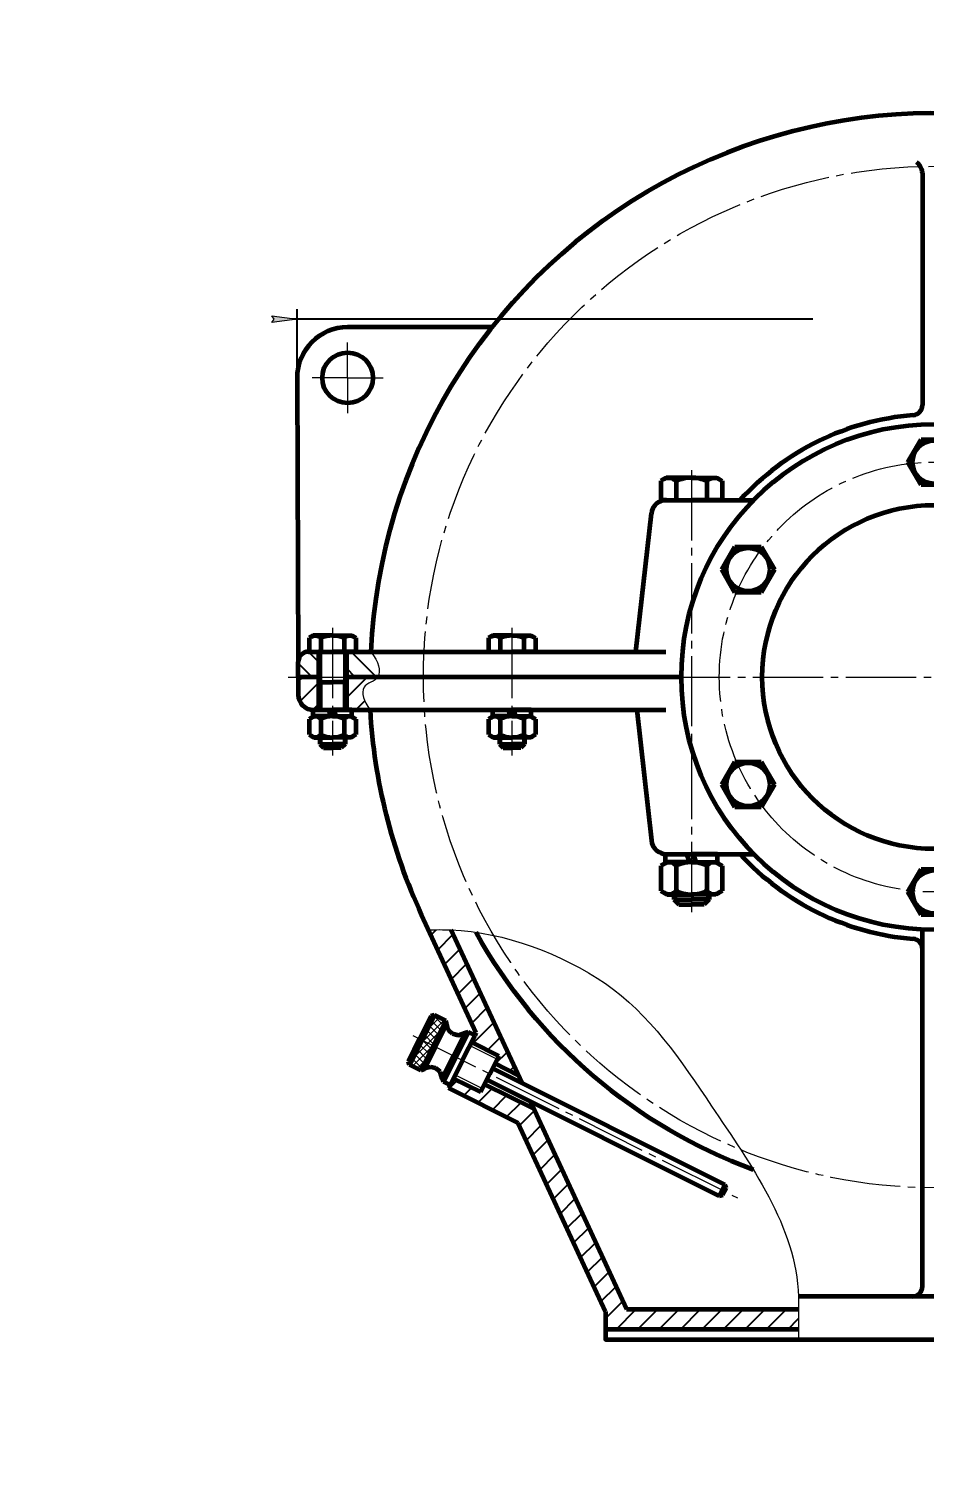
# Model space of a CAD drawing. Header units: millimetres. Extents: x 0 to 420, y 0 to 594.
# Drawn here: x 0 to 177.1, y 311.4 to 594 of the extents above; entities that cross this region are included whole.
import ezdxf

# ---------------------------------------------------------------- set-up
doc = ezdxf.new("R2010")
doc.units = ezdxf.units.MM
for name, pattern in [('K5LT32768', [0]), ('K5LT_AXLED', [18.380000114440918, 13.88000011444092, -1.5, 1.5, -1.5]), ('K5LT_BASIC', [0]), ('K5LT_THIN', [0]), ('K5LT_THIN_INCLUDED_TO_HATCHING', [0])]:
    doc.linetypes.add(name, pattern=pattern)
for name, color, linetype in [('Корпус', 7, 'Continuous'), ('Крепеж', 7, 'Continuous'), ('Крышка редуктора', 7, 'Continuous'), ('Крышки', 7, 'Continuous'), ('Размеры', 7, 'Continuous'), ('Системный слой', 7, 'Continuous')]:
    doc.layers.add(name, color=color, linetype=linetype)
doc.styles.add('KDIMTEXTSTYLE', font='GOST_AU.SHX', dxfattribs={"width": 0.96, "oblique": 15, "height": 5})
doc.dimstyles.new('KDIMSTYLE (0.50)', dxfattribs={"dimtxt": 5, "dimasz": 1, "dimexe": 2, "dimexo": 0, "dimgap": 1, "dimtad": 1, "dimlfac": 2, "dimtxsty": 'KDIMTEXTSTYLE', "dimsah": 1, "dimcen": 0, "dimdle": 1, "dimadec": 0, "dimazin": 0, "dimtfac": 0.667, "dimtmove": 0, "dimatfit": 3, "dimfxl": 1, "dimtvp": 1, "dimtolj": 1, "dimtzin": 0, "dimarcsym": 0})
pattern_1 = [(45, (0, 0), (-2.121320343559643, 2.121320343559643), [])]

# ---------------------------------------------------------------- blocks, each defined once
blk = doc.blocks.new('U59')
at = {"layer": 'Крышка редуктора', "color": 30, "linetype": 'K5LT_AXLED', "lineweight": 18, "true_color": 0xff8000}
for q in [(63.08045518810249, 531.931778797102), (56.08045518810249, 524.931778797102), (70.08045518810249, 524.931778797102), (63.08045518810249, 517.931778797102)]:
    blk.add_line((63.08045518810249, 524.931778797102), q, dxfattribs=at)
blk = doc.blocks.new('U61')
at = {"layer": 'Крышки', "color": 150, "linetype": 'K5LT_BASIC', "lineweight": 60, "true_color": 0x0080ff}
for p, q in [((173.8718029778669, 508.2651121304352), (176.4698790829847, 512.7651121304352)), ((176.4698790829847, 512.7651121304352), (181.6660312932203, 512.7651121304352)), ((181.6660312932203, 512.7651121304352), (184.2641073983381, 508.2651121304352)), ((176.4698790829847, 503.7651121304352), (173.8718029778669, 508.2651121304352)), ((184.2641073983381, 508.2651121304352), (181.6660312932203, 503.7651121304352)), ((181.6660312932203, 503.7651121304352), (176.4698790829847, 503.7651121304352))]:
    blk.add_line(p, q, dxfattribs=at)
blk.add_circle((179.0679551881025, 508.2651121304352), 4.275000095367432, dxfattribs=at)
blk = doc.blocks.new('U62')
at = {"layer": 'Крышки', "color": 150, "linetype": 'K5LT_BASIC', "lineweight": 60, "true_color": 0x0080ff}
for p, q in [((137.065723157675, 487.0151122224379), (139.6637992627928, 491.5151120384326)), ((139.6637992627928, 491.5151120384326), (144.8599516323816, 491.5151119464299)), ((144.8599516323816, 491.5151119464299), (147.4580278968527, 487.0151120384326)), ((139.663799422146, 482.5151123144406), (137.065723157675, 487.0151122224379)), ((147.4580278968527, 487.0151120384326), (144.8599517917349, 482.5151122224379)), ((144.8599517917349, 482.5151122224379), (139.663799422146, 482.5151123144406))]:
    blk.add_line(p, q, dxfattribs=at)
blk.add_circle((142.2618755272638, 487.0151121304352), 4.275000095367432, dxfattribs=at)
blk = doc.blocks.new('U63')
at = {"layer": 'Крышки', "color": 150, "linetype": 'K5LT_BASIC', "lineweight": 60, "true_color": 0x0080ff}
for p, q in [((137.0657231576749, 444.5151120384326), (139.663799422146, 449.0151119464299)), ((139.663799422146, 449.0151119464299), (144.8599517917349, 449.0151120384326)), ((144.8599517917349, 449.0151120384326), (147.4580278968527, 444.5151122224379)), ((139.6637992627927, 440.0151122224379), (137.0657231576749, 444.5151120384326)), ((147.4580278968527, 444.5151122224379), (144.8599516323816, 440.0151123144406)), ((144.8599516323816, 440.0151123144406), (139.6637992627927, 440.0151122224379))]:
    blk.add_line(p, q, dxfattribs=at)
blk.add_circle((142.2618755272638, 444.5151121304352), 4.275000095367431, dxfattribs=at)
blk = doc.blocks.new('U64')
at = {"layer": 'Крышки', "color": 150, "linetype": 'K5LT_BASIC', "lineweight": 60, "true_color": 0x0080ff}
for p, q in [((173.8718029778669, 423.2651121304352), (176.4698790829847, 427.7651121304352)), ((176.4698790829847, 427.7651121304352), (181.6660312932203, 427.7651121304352)), ((181.6660312932203, 427.7651121304352), (184.2641073983381, 423.2651121304352)), ((176.4698790829847, 418.7651121304352), (173.8718029778669, 423.2651121304352)), ((184.2641073983381, 423.2651121304352), (181.6660312932203, 418.7651121304352)), ((181.6660312932203, 418.7651121304352), (176.4698790829847, 418.7651121304352))]:
    blk.add_line(p, q, dxfattribs=at)
blk.add_circle((179.0679551881025, 423.2651121304352), 4.275000095367432, dxfattribs=at)
blk = doc.blocks.new('U73')
at = {"layer": 'Корпус', "color": 150, "linetype": 'K5LT_BASIC', "lineweight": 60, "true_color": 0x0080ff}
for p, q in [((80.23296685275855, 398.9214573936829), (75.3082853868388, 389.0854260568465)), ((79.56202536172417, 398.6982142177321), (77.32353378630611, 394.2272908828065)), ((80.23296685275855, 398.9214573936829), (79.56202536172417, 398.6982142177321)), ((82.46842852022135, 397.8022116059739), (80.23296685275855, 398.9214573936829)), ((82.46842852022135, 397.8022116059739), (77.54374705430158, 387.9661802691375)), ((80.45318012075406, 392.6603467800138), (82.69167169617208, 397.1312701149395)), ((82.69167169617208, 397.1312701149395), (82.46842852022135, 397.8022116059739)), ((82.80750563426136, 396.4588208505049), (82.69167169617208, 397.1312701149395)), ((83.13737304003396, 395.7904357388941), (82.80750563426136, 396.4588208505049)), ((83.84061191068831, 395.2085299034807), (83.13737304003396, 395.7904357388941)), ((75.08504221088798, 389.7563675478809), (77.32353378630609, 394.2272908828065)), ((86.93935185514695, 395.5637200305557), (82.0146703892272, 385.7276886937194)), ((84.9246744139427, 394.8939927080636), (83.84061191068831, 395.2085299034807)), ((86.26841036411258, 395.340476854605), (84.02991878869452, 390.8695535196794)), ((84.99924275008354, 394.8953255832698), (84.9246744139427, 394.8939927080636)), ((86.26841036411258, 395.340476854605), (84.99924275008354, 394.8953255832698)), ((85.81828812266477, 389.9741568895122), (88.28062885562464, 394.8921725579303)), ((86.93935185514695, 395.5637200305557), (86.26841036411258, 395.340476854605)), ((88.28062885562464, 394.8921725579303), (86.93935185514695, 395.5637200305557)), ((87.60908138299922, 393.5508955574527), (92.97418938490993, 390.864705666951)), ((80.45318012075401, 392.6603467800139), (78.21468854533593, 388.1894234450883)), ((81.79142721327644, 386.3986301847538), (84.02991878869453, 390.8695535196794)), ((85.81828812266475, 389.9741568895122), (83.35594738970482, 385.056141221094)), ((92.97418938490993, 390.864705666951), (91.18339612457547, 387.2879669990105)), ((75.30828538683872, 389.0854260568465), (75.08504221088798, 389.7563675478809)), ((77.54374705430158, 387.9661802691375), (75.30828538683872, 389.0854260568465)), ((78.21468854533593, 388.1894234450883), (77.54374705430158, 387.9661802691375)), ((78.82248487657588, 388.499567176579), (78.21468854533593, 388.1894234450883)), ((79.55526163727733, 388.6359100597451), (78.82248487657588, 388.499567176579)), ((80.44249772667936, 388.421500563337), (79.55526163727733, 388.6359100597451)), ((81.34382892235871, 387.7419954243143), (80.44249772667936, 388.421500563337)), ((81.38743806488871, 387.6814937218678), (81.34382892235871, 387.7419954243143)), ((81.79142721327644, 386.3986301847538), (81.38743806488871, 387.6814937218678)), ((89.39260286424098, 383.7112283310701), (91.18339612457544, 387.2879669990105)), ((91.74301901843, 388.4056978327419), (137.6817562847906, 365.4051968953212)), ((82.01467038922716, 385.7276886937195), (81.79142721327644, 386.3986301847538)), ((83.35594738970482, 385.056141221094), (82.01467038922716, 385.7276886937195)), ((84.02749486233024, 386.3974182215717), (89.39260286424098, 383.7112283310701)), ((90.62377323072097, 386.1702361652791), (136.5625104970816, 363.1697352278584)), ((137.6817562847906, 365.4051968953212), (136.5625104970816, 363.1697352278584)), ((137.9049994607414, 364.7342554042868), (137.5692257244287, 364.063616904048)), ((137.6817562847906, 365.4051968953212), (137.9049994607414, 364.7342554042868)), ((136.5625104970816, 363.1697352278584), (137.2334519881159, 363.3929784038091)), ((137.2334519881159, 363.3929784038091), (137.5692257244287, 364.063616904048))]:
    blk.add_line(p, q, dxfattribs=at)
at = {"layer": 'Корпус', "color": 7, "linetype": 'K5LT32768', "lineweight": 18}
for p, q in [((78.69618485932816, 395.8520536261756), (81.25425329053294, 398.4101220573804)), ((80.11423722833426, 398.6843195575548), (80.3118700125463, 398.8819523417669)), ((82.00878373552962, 396.8841663400356), (80.14573007630082, 398.7472199992644)), ((75.86008012131593, 390.1875217634172), (81.45935541686065, 395.786797058962)), ((77.27813249032204, 393.0197876947964), (82.19663656851958, 397.938291772994)), ((80.59329288237026, 394.0570165060757), (78.73023922314147, 395.9200701653045)), ((81.06512316675672, 394.9993997840623), (79.20206950752792, 396.8624534432911)), ((81.53695345114316, 395.941783062049), (79.67389979191438, 397.8048367212778)), ((75.88396702388619, 388.7971951036144), (80.04130304785454, 392.9545311275828)), ((79.17780202921091, 391.2298666721157), (77.31474836998213, 393.0929203313445)), ((79.64963231359737, 392.1722499501024), (77.78657865436857, 394.0353036093312)), ((80.12146259798381, 393.114633228089), (78.25840893875503, 394.9776868873178)), ((77.76231117605155, 388.4027168381558), (75.89925751682277, 390.2657704973846)), ((78.23414146043801, 389.3451001161425), (76.37108780120923, 391.2081537753712)), ((76.82635030187284, 388.325364819228), (78.62325067884844, 390.1222651962036)), ((78.70597174482447, 390.2874833941291), (76.84291808559567, 392.1505370533579)), ((76.02346074004083, 388.7273537117935), (75.42742723243632, 389.3233872193979))]:
    blk.add_line(p, q, dxfattribs=at)
at = {"layer": 'Корпус', "color": 30, "linetype": 'K5LT_AXLED', "lineweight": 18, "true_color": 0xff8000}
blk.add_line((75.98225678582843, 394.8988383554319), (140.1862307052184, 362.7533408909115), dxfattribs=at)
at = {"layer": 'Корпус', "color": 7, "linetype": 'K5LT_THIN', "lineweight": 18}
for p, q in [((87.2733076466865, 392.8802570572138), (92.63841564859726, 390.1940671667121)), ((84.36326859864297, 387.0680567218105), (89.72837660055372, 384.3818668313089))]:
    blk.add_line(p, q, dxfattribs=at)
blk = doc.blocks.new('U76')
at = {"layer": 'Крепеж', "color": 150, "linetype": 'K5LT_BASIC', "lineweight": 60, "true_color": 0x0080ff}
for p, q in [((56.28045523578618, 473.9651121781189), (55.46165311748479, 473.4923765347321)), ((55.46165311748479, 473.4923765347321), (55.46165311748479, 470.7651121304352)), ((60.08045518810246, 473.9651121781189), (56.28045523578618, 473.9651121781189)), ((57.77105415279362, 473.4923765347321), (57.77105415279362, 470.7651121304352)), ((60.08045518810246, 473.9651121781189), (63.88045514041875, 473.9651121781189)), ((62.3898562234113, 473.4923765347321), (62.3898562234113, 470.7651121304352)), ((63.88045514041875, 473.9651121781189), (64.69925725872014, 473.4923765347321)), ((64.69925725872014, 473.4923765347321), (64.69925725872014, 470.7651121304352)), ((55.46165311748479, 470.7651121304352), (60.08045518810246, 470.7651121304352)), ((57.58045518810246, 470.4651121781189), (57.58045518810246, 459.2651121304352)), ((64.69925725872014, 470.7651121304352), (60.08045518810246, 470.7651121304352)), ((62.58045518810246, 470.4651121781189), (62.58045518810246, 459.2651121304352)), ((57.58045518810246, 464.7651121304352), (60.08045518810246, 464.7651121304352)), ((62.58045518810246, 464.7651121304352), (60.08045518810246, 464.7651121304352)), ((57.58045518810246, 453.8151123211701), (57.58045518810246, 452.5151121304352)), ((57.58045518810246, 452.5151121304352), (58.33045518810246, 451.7651121304352)), ((57.58045518810246, 452.5151121304352), (60.08045518810246, 452.5151121304352)), ((62.58045518810246, 452.5151121304352), (60.08045518810246, 452.5151121304352)), ((62.58045518810246, 452.5151121304352), (61.83045518810246, 451.7651121304352)), ((62.58045518810246, 453.8151123211701), (62.58045518810246, 452.5151121304352)), ((58.33045518810246, 451.7651121304352), (60.08045518810246, 451.7651121304352)), ((61.83045518810246, 451.7651121304352), (60.08045518810246, 451.7651121304352))]:
    blk.add_line(p, q, dxfattribs=at)
at = {"layer": 'Крепеж', "color": 7, "linetype": 'K5LT_THIN', "lineweight": 18}
for p, q in [((57.98545518929456, 464.7651121304352), (57.98545518929456, 459.2651121304352)), ((62.17545518691037, 464.7651121304352), (62.17545518691037, 459.2651121304352)), ((57.98545518929456, 453.8151123211701), (57.98545518929456, 452.1101114437897)), ((62.17545518691037, 453.8151123211701), (62.17545518691037, 452.1101114437897))]:
    blk.add_line(p, q, dxfattribs=at)
at = {"layer": 'Крепеж', "color": 150, "linetype": 'K5LT_BASIC', "lineweight": 60, "true_color": 0x0080ff}
for centre, radius, start, end in [((56.65972630025821, 472.3137555316725), 1.619937386112681, 46.68322794250177, 119.1339776798082), ((60.08045518810246, 468.087818591388), 5.877293586730957, 90, 113.1373181592762), ((60.08045518810246, 468.087818591388), 5.877293586730957, 66.86268184072375, 90), ((63.50118407594671, 472.3137555316725), 1.619937386112681, 60.86602232019181, 133.3167720574982), ((57.28045523578618, 470.4651121781189), 0.2999999523162842, 0, 90), ((62.88045514041875, 470.4651121781189), 0.2999999523162842, 90, 180)]:
    blk.add_arc(centre, radius, start, end, dxfattribs=at)
blk = doc.blocks.new('U77')
at = {"layer": 'Крепеж', "color": 150, "linetype": 'K5LT_BASIC', "lineweight": 60, "true_color": 0x0080ff}
for p, q in [((56.28045523578618, 458.0151121304352), (56.28045523578618, 459.2651121304352)), ((56.28045523578618, 459.2651121304352), (60.08045518810246, 459.2651121304352)), ((60.08045518810246, 458.0151121304352), (56.28045523578618, 458.0151121304352)), ((59.84235880190823, 458.0151121304352), (59.38739600907547, 459.2651121304352)), ((63.88045514041875, 459.2651121304352), (60.08045518810246, 459.2651121304352)), ((60.08045518810246, 458.0151121304352), (63.88045514041875, 458.0151121304352)), ((60.31855157429669, 459.2651121304352), (60.77351436712945, 458.0151121304352)), ((63.88045514041875, 458.0151121304352), (63.88045514041875, 459.2651121304352))]:
    blk.add_line(p, q, dxfattribs=at)
blk = doc.blocks.new('U78')
at = {"layer": 'Крепеж', "color": 150, "linetype": 'K5LT_BASIC', "lineweight": 60, "true_color": 0x0080ff}
for p, q in [((56.45545518810246, 458.0151121304352), (55.46165311748479, 457.4413402364571)), ((60.08045518810246, 458.0151121304352), (56.45545518810246, 458.0151121304352)), ((60.08045518810246, 458.0151121304352), (63.70545518810246, 458.0151121304352)), ((63.70545518810246, 458.0151121304352), (64.69925725872014, 457.4413402364571)), ((55.46165311748479, 457.4413402364571), (55.46165311748479, 454.3888842747529)), ((57.77105415279362, 457.4413402364571), (57.77105415279362, 454.3888842747529)), ((62.3898562234113, 457.4413402364571), (62.3898562234113, 454.3888842747529)), ((64.69925725872014, 457.4413402364571), (64.69925725872014, 454.3888842747529)), ((55.46165311748479, 454.3888842747529), (56.45545518810246, 453.8151123211701)), ((56.45545518810246, 453.8151123211701), (60.08045518810246, 453.8151123211701)), ((63.70545518810246, 453.8151123211701), (60.08045518810246, 453.8151123211701)), ((64.69925725872014, 454.3888842747529), (63.70545518810246, 453.8151123211701))]:
    blk.add_line(p, q, dxfattribs=at)
for centre, radius, start, end in [((56.72209391068306, 456.6831624908466), 1.294276277874133, 35.85901859803129, 126.1524440901919), ((60.08045518810246, 453.0806185887177), 4.934493541717529, 90, 117.905313209989), ((60.08045518810246, 453.0806185887177), 4.934493541717529, 62.09468679001102, 90), ((63.43881646552187, 456.6831624908466), 1.294276277874133, 53.84755590980809, 144.1409814019688), ((56.72209389318834, 455.1470619137654), 1.294276229608571, 233.8475553078903, 324.1409856801643), ((60.08045518810246, 458.7496058628876), 4.934493541717529, 242.0946864661065, 270), ((60.08045518810246, 458.7496058628876), 4.934493541717529, 270, 297.9053135338935), ((63.43881648301658, 455.1470619137654), 1.294276229608571, 215.8590143198357, 306.1524446921098)]:
    blk.add_arc(centre, radius, start, end, dxfattribs=at)
blk = doc.blocks.new('U75')
at = {"layer": 'Крепеж', "color": 30, "linetype": 'K5LT_AXLED', "lineweight": 18, "true_color": 0xff8000}
blk.add_line((60.08045518810246, 475.4651121781189), (60.08045518810246, 450.2651121304352), dxfattribs=at)
at = {"layer": 'Крепеж', "color": 150, "linetype": 'K5LT_BASIC', "lineweight": 60, "true_color": 0x0080ff}
for p, q in [((57.33045518810246, 470.7651121304352), (57.33045518810246, 459.2651121304352)), ((62.83045518810246, 470.7651121304352), (62.83045518810246, 459.2651121304352))]:
    blk.add_line(p, q, dxfattribs=at)
at = {"layer": 'Крепеж'}
for name in ['U76', 'U78', 'U77']:
    blk.add_blockref(name, (0, 0), dxfattribs=at)
blk = doc.blocks.new('U80')
at = {"layer": 'Крепеж', "color": 150, "linetype": 'K5LT_BASIC', "lineweight": 60, "true_color": 0x0080ff}
for p, q in [((91.78045523578618, 473.9651121781189), (90.96165311748479, 473.4923765347321)), ((90.96165311748479, 473.4923765347321), (90.96165311748479, 470.7651121304352)), ((95.58045518810246, 473.9651121781189), (91.78045523578618, 473.9651121781189)), ((93.27105415279362, 473.4923765347321), (93.27105415279362, 470.7651121304352)), ((95.58045518810246, 473.9651121781189), (99.38045514041875, 473.9651121781189)), ((97.8898562234113, 473.4923765347321), (97.8898562234113, 470.7651121304352)), ((99.38045514041875, 473.9651121781189), (100.1992572587201, 473.4923765347321)), ((100.1992572587201, 473.4923765347321), (100.1992572587201, 470.7651121304352)), ((90.96165311748479, 470.7651121304352), (95.58045518810246, 470.7651121304352)), ((100.1992572587201, 470.7651121304352), (95.58045518810246, 470.7651121304352)), ((93.08045518810246, 459.2901121304352), (93.08045518810246, 459.2651121304352)), ((98.08045518810246, 459.2901121304352), (98.08045518810246, 459.2651121304352)), ((93.08045518810246, 453.8151123211701), (93.08045518810246, 452.5151121304352)), ((93.08045518810246, 452.5151121304352), (93.83045518810246, 451.7651121304352)), ((93.08045518810246, 452.5151121304352), (95.58045518810246, 452.5151121304352)), ((98.08045518810246, 452.5151121304352), (95.58045518810246, 452.5151121304352)), ((98.08045518810246, 452.5151121304352), (97.33045518810246, 451.7651121304352)), ((98.08045518810246, 453.8151123211701), (98.08045518810246, 452.5151121304352)), ((93.83045518810246, 451.7651121304352), (95.58045518810246, 451.7651121304352)), ((97.33045518810246, 451.7651121304352), (95.58045518810246, 451.7651121304352))]:
    blk.add_line(p, q, dxfattribs=at)
at = {"layer": 'Крепеж', "color": 7, "linetype": 'K5LT_THIN', "lineweight": 18}
for p, q in [((93.48545518929456, 459.2901121304352), (93.48545518929456, 459.2651121304352)), ((97.67545518691037, 459.2901121304352), (97.67545518691037, 459.2651121304352)), ((93.48545518929456, 453.8151123211701), (93.48545518929456, 452.1101114437897)), ((97.67545518691037, 453.8151123211701), (97.67545518691037, 452.1101114437897))]:
    blk.add_line(p, q, dxfattribs=at)
at = {"layer": 'Крепеж', "color": 150, "linetype": 'K5LT_BASIC', "lineweight": 60, "true_color": 0x0080ff}
for centre, radius, start, end in [((92.15972630025821, 472.3137555316725), 1.619937386112681, 46.68322794250177, 119.1339776798082), ((95.58045518810246, 468.087818591388), 5.877293586730957, 90, 113.1373181592762), ((95.58045518810246, 468.087818591388), 5.877293586730957, 66.86268184072375, 90), ((99.00118407594671, 472.3137555316725), 1.619937386112681, 60.86602232019181, 133.3167720574982)]:
    blk.add_arc(centre, radius, start, end, dxfattribs=at)
blk = doc.blocks.new('U81')
at = {"layer": 'Крепеж', "color": 150, "linetype": 'K5LT_BASIC', "lineweight": 60, "true_color": 0x0080ff}
for p, q in [((91.78045523578618, 458.0151121304352), (91.78045523578618, 459.2651121304352)), ((91.78045523578618, 459.2651121304352), (95.58045518810246, 459.2651121304352)), ((95.58045518810246, 458.0151121304352), (91.78045523578618, 458.0151121304352)), ((95.34235880190823, 458.0151121304352), (94.88739600907547, 459.2651121304352)), ((99.38045514041875, 459.2651121304352), (95.58045518810246, 459.2651121304352)), ((95.58045518810246, 458.0151121304352), (99.38045514041875, 458.0151121304352)), ((95.81855157429669, 459.2651121304352), (96.27351436712945, 458.0151121304352)), ((99.38045514041875, 458.0151121304352), (99.38045514041875, 459.2651121304352))]:
    blk.add_line(p, q, dxfattribs=at)
blk = doc.blocks.new('U82')
at = {"layer": 'Крепеж', "color": 150, "linetype": 'K5LT_BASIC', "lineweight": 60, "true_color": 0x0080ff}
for p, q in [((91.95545518810246, 458.0151121304352), (90.96165311748479, 457.4413402364571)), ((95.58045518810246, 458.0151121304352), (91.95545518810246, 458.0151121304352)), ((95.58045518810246, 458.0151121304352), (99.20545518810246, 458.0151121304352)), ((99.20545518810246, 458.0151121304352), (100.1992572587201, 457.4413402364571)), ((90.96165311748479, 457.4413402364571), (90.96165311748479, 454.3888842747529)), ((93.27105415279362, 457.4413402364571), (93.27105415279362, 454.3888842747529)), ((97.8898562234113, 457.4413402364571), (97.8898562234113, 454.3888842747529)), ((100.1992572587201, 457.4413402364571), (100.1992572587201, 454.3888842747529)), ((90.96165311748479, 454.3888842747529), (91.95545518810246, 453.8151123211701)), ((91.95545518810246, 453.8151123211701), (95.58045518810246, 453.8151123211701)), ((99.20545518810246, 453.8151123211701), (95.58045518810246, 453.8151123211701)), ((100.1992572587201, 454.3888842747529), (99.20545518810246, 453.8151123211701))]:
    blk.add_line(p, q, dxfattribs=at)
for centre, radius, start, end in [((92.22209391068306, 456.6831624908466), 1.294276277874133, 35.85901859803129, 126.1524440901919), ((95.58045518810246, 453.0806185887177), 4.934493541717529, 90, 117.905313209989), ((95.58045518810246, 453.0806185887177), 4.934493541717529, 62.09468679001102, 90), ((98.93881646552187, 456.6831624908466), 1.294276277874133, 53.84755590980809, 144.1409814019688), ((92.22209389318834, 455.1470619137654), 1.294276229608571, 233.8475553078903, 324.1409856801643), ((95.58045518810246, 458.7496058628876), 4.934493541717529, 242.0946864661065, 270), ((95.58045518810246, 458.7496058628876), 4.934493541717529, 270, 297.9053135338935), ((98.93881648301658, 455.1470619137654), 1.294276229608571, 215.8590143198357, 306.1524446921098)]:
    blk.add_arc(centre, radius, start, end, dxfattribs=at)
blk = doc.blocks.new('U79')
at = {"layer": 'Крепеж', "color": 30, "linetype": 'K5LT_AXLED', "lineweight": 18, "true_color": 0xff8000}
blk.add_line((95.58045518810246, 475.4651121781189), (95.58045518810246, 450.2651121304352), dxfattribs=at)
at = {"layer": 'Крепеж'}
for name in ['U80', 'U82', 'U81']:
    blk.add_blockref(name, (0, 0), dxfattribs=at)
blk = doc.blocks.new('U88')
at = {"layer": 'Крепеж', "color": 150, "linetype": 'K5LT_BASIC', "lineweight": 60, "true_color": 0x0080ff}
for p, q in [((126.0804549973676, 505.1651122258027), (125.0057775300214, 504.5446469471772)), ((125.0057775300214, 504.5446469471772), (125.0057775300214, 500.7651121304352)), ((131.0679551881025, 505.1651122258027), (126.0804549973676, 505.1651122258027)), ((128.0368663590619, 504.5446469471772), (128.0368663590619, 500.7651121304352)), ((131.0679551881025, 505.1651122258027), (136.0554553788373, 505.1651122258027)), ((134.099044017143, 504.5446469471772), (134.099044017143, 500.7651121304352)), ((136.0554553788373, 505.1651122258027), (137.1301328461835, 504.5446469471772)), ((137.1301328461835, 504.5446469471772), (137.1301328461835, 500.7651121304352)), ((125.0057775300214, 500.7651121304352), (131.0679551881025, 500.7651121304352)), ((137.1301328461835, 500.7651121304352), (131.0679551881025, 500.7651121304352)), ((127.5679551881025, 430.7901121304352), (127.5679551881025, 430.7651121304352)), ((134.5679551881025, 430.7901121304352), (134.5679551881025, 430.7651121304352)), ((127.5679551881025, 422.7651135609467), (127.5679551881025, 421.7651121304352)), ((127.5679551881025, 421.7651121304352), (128.5679551881025, 420.7651121304352)), ((127.5679551881025, 421.7651121304352), (131.0679551881025, 421.7651121304352)), ((134.5679551881025, 421.7651121304352), (131.0679551881025, 421.7651121304352)), ((134.5679551881025, 421.7651121304352), (133.5679551881025, 420.7651121304352)), ((134.5679551881025, 422.7651135609467), (134.5679551881025, 421.7651121304352)), ((128.5679551881025, 420.7651121304352), (131.0679551881025, 420.7651121304352)), ((133.5679551881025, 420.7651121304352), (131.0679551881025, 420.7651121304352))]:
    blk.add_line(p, q, dxfattribs=at)
at = {"layer": 'Крепеж', "color": 7, "linetype": 'K5LT_THIN', "lineweight": 18}
for p, q in [((128.1079552095601, 430.7901121304352), (128.1079552095601, 430.7651121304352)), ((134.0279551666448, 430.7901121304352), (134.0279551666448, 430.7651121304352)), ((128.1079552095601, 422.7651135609467), (128.1079552095601, 421.2251112149079)), ((134.0279551666448, 422.7651135609467), (134.0279551666448, 421.2251112149079))]:
    blk.add_line(p, q, dxfattribs=at)
at = {"layer": 'Крепеж', "color": 150, "linetype": 'K5LT_BASIC', "lineweight": 60, "true_color": 0x0080ff}
for centre, radius, start, end in [((126.5768859001032, 502.9867533021675), 2.135082050879459, 46.85827560242002, 118.9589342308188), ((131.0679551881025, 497.4511625454743), 7.713949680328369, 90, 113.137312111774), ((131.0679551881025, 497.4511625454743), 7.713949680328369, 66.862687888226, 90), ((135.5590244761018, 502.9867533021675), 2.135082050879459, 61.0410657691812, 133.14172439758)]:
    blk.add_arc(centre, radius, start, end, dxfattribs=at)
blk = doc.blocks.new('U89')
at = {"layer": 'Крепеж', "color": 150, "linetype": 'K5LT_BASIC', "lineweight": 60, "true_color": 0x0080ff}
for p, q in [((125.917955092735, 429.1651136563141), (125.917955092735, 430.7651121304352)), ((125.917955092735, 430.7651121304352), (131.0679551881025, 430.7651121304352)), ((130.7631912473374, 429.1651136563141), (130.180839427886, 430.7651121304352)), ((136.2179552834699, 430.7651121304352), (131.0679551881025, 430.7651121304352)), ((131.3727185648153, 430.7651121304352), (131.9550703842667, 429.1651136563141)), ((136.2179552834699, 429.1651136563141), (136.2179552834699, 430.7651121304352))]:
    blk.add_line(p, q, dxfattribs=at)
blk = doc.blocks.new('U90')
at = {"layer": 'Крепеж', "color": 150, "linetype": 'K5LT_BASIC', "lineweight": 60, "true_color": 0x0080ff}
for p, q in [((126.2679549973676, 429.1651136563141), (125.0057775300214, 428.4363951371033)), ((125.0057775300214, 428.4363951371033), (125.0057775300214, 423.4938318417389)), ((131.0679551881025, 429.1651136563141), (126.2679549973676, 429.1651136563141)), ((128.0368663590619, 428.4363951371033), (128.0368663590619, 423.4938318417389)), ((131.0679551881025, 429.1651136563141), (135.8679553788373, 429.1651136563141)), ((134.099044017143, 428.4363951371033), (134.099044017143, 423.4938318417389)), ((135.8679553788373, 429.1651136563141), (137.1301328461835, 428.4363951371033)), ((137.1301328461835, 428.4363951371033), (137.1301328461835, 423.4938318417389)), ((125.0057775300214, 423.4938318417389), (126.2679549973676, 422.7651135609467)), ((126.2679549973676, 422.7651135609467), (131.0679551881025, 422.7651135609467)), ((135.8679553788373, 422.7651135609467), (131.0679551881025, 422.7651135609467)), ((137.1301328461835, 423.4938318417389), (135.8679553788373, 422.7651135609467))]:
    blk.add_line(p, q, dxfattribs=at)
for centre, radius, start, end in [((126.6376312743683, 427.3062323597381), 1.7986458032585, 38.92782517764772, 123.8071394861199), ((131.0679551881025, 422.4968802616913), 6.668233394622803, 90, 117.0364023044958), ((131.0679551881025, 422.4968802616913), 6.668233394622803, 62.96359769550411, 90), ((135.4982791018367, 427.3062323597381), 1.7986458032585, 56.19286051388006, 141.0721748223522), ((126.637631351955, 424.623995085989), 1.798646036263824, 236.1928625096097, 321.0721616994359), ((131.0679551881025, 429.4333469555695), 6.668233394622803, 242.9635986266973, 270), ((131.0679551881025, 429.4333469555695), 6.668233394622803, 270, 297.0364013733028), ((135.49827902425, 424.623995085989), 1.798646036263824, 218.927838300564, 303.8071374903903)]:
    blk.add_arc(centre, radius, start, end, dxfattribs=at)
blk = doc.blocks.new('U87')
at = {"layer": 'Крепеж', "color": 30, "linetype": 'K5LT_AXLED', "lineweight": 18, "true_color": 0xff8000}
blk.add_line((131.0679551881025, 506.6651122258027), (131.0679551881025, 419.2651121304352), dxfattribs=at)
at = {"layer": 'Крепеж'}
for name in ['U88', 'U89', 'U90']:
    blk.add_blockref(name, (0, 0), dxfattribs=at)
blk = doc.blocks.new('KDIMARROW_01')
at = {"layer": 'Системный слой'}
blk.add_hatch(color=0, dxfattribs=at).paths.add_polyline_path([(-5, -0.6582624912261956), (0, 0), (-5, 0.658262491226197), (-4.5, 5.51091059616309e-16)])
at = {"layer": 'Системный слой', "color": 0, "linetype": 'K5LT_THIN', "lineweight": 18}
for p, q in [((-4.5, 5.51091059616309e-16), (-5, 0.658262491226197)), ((-5, 0.658262491226197), (0, 0)), ((0, 0), (-5, -0.6582624912261956)), ((-5, -0.6582624912261956), (-4.5, 5.51091059616309e-16)), ((0, 0), (-1, 0))]:
    blk.add_line(p, q, dxfattribs=at)

msp = doc.modelspace()

# ---------------------------------------------------------------- hatches: boundary and pattern name
at = {"layer": 'Корпус'}
h = msp.add_hatch(dxfattribs=at)
h.set_pattern_fill('', angle=45, style=0, pattern_type=0)
h.set_pattern_definition(pattern_1)
h.paths.add_polyline_path([(79.07278025209112, 415.7651121304352), (88.52313687295047, 395.3765320996304), (88.28062885562463, 394.8921725579303), (87.60908138299922, 393.5508955574527), (92.97418938490993, 390.864705666951), (92.1945989308989, 389.3076351866334), (96.81786524356426, 386.992868880763), (83.48157801411057, 415.7651121304352)])
h.paths.add_polyline_path([(96.78672523307479, 377.5483337171337), (114.0679551881025, 340.2651121304352), (114.0679551881025, 336.7651121304352), (152.2096541741696, 336.7651121304352), (152.2096541741696, 340.7651121304352), (118.2449968247179, 340.7651121304352), (99.8671311952485, 380.4142596932645), (90.17219331825198, 385.2682988113876), (89.39260286424098, 383.7112283310701), (84.02749486233024, 386.3974182215717), (83.35594738970482, 385.056141221094), (83.04236617438681, 384.4298276855168)])
at = {"layer": 'Крепеж'}
h = msp.add_hatch(dxfattribs=at)
h.set_pattern_fill('', angle=-45, style=0, pattern_type=0)
h.set_pattern_definition([(-45, (0, 0), (2.121320343559643, 2.121320343559643), [])])
h.paths.add_polyline_path([(62.83045518810246, 465.7651121304352), (69.06518941052177, 465.7651121304352), (69.34769019806258, 467.1877374988592), (68.87359800906519, 468.8704460814503), (67.6801192274375, 470.7651121304352), (64.69925725872014, 470.7651121304352), (62.88045514041875, 470.7651121304352), (62.83045518810246, 470.7609161269738)])
h.paths.add_polyline_path([(53.31795518810245, 465.7651121304352), (57.33045518810246, 465.7651121304352), (57.33045518810246, 470.7609161269738), (57.28045523578618, 470.7651121304352), (55.31795518810243, 470.7651121304352), (54.13140556840673, 470.3751121304352), (53.40761030039236, 469.3572121304352), (53.31795518810243, 468.7651121304352)])
h = msp.add_hatch(dxfattribs=at)
h.set_pattern_fill('', angle=45, style=0, pattern_type=0)
h.set_pattern_definition(pattern_1)
h.paths.add_polyline_path([(62.83045518810246, 465.7651121304352), (62.83045518810246, 459.2651121304352), (67.50715338029897, 459.2651121304352), (66.42313682078851, 461.1316142963281), (66.09399541954836, 462.7331005736159), (66.331161632744, 463.7364858772865), (66.98650314481552, 464.373186055319), (68.71221230835587, 465.3581835151129), (69.06518941052177, 465.7651121304352)])
h.paths.add_polyline_path([(53.31795518810245, 462.2651121304352), (53.71128852143578, 460.7800906191806), (54.78814778069504, 459.684474748655), (56.26615653789668, 459.2655593471296), (56.31795518810245, 459.2651121304352), (57.33045518810246, 459.2651121304352), (57.33045518810246, 465.7651121304352), (53.31795518810245, 465.7651121304352)])

# ---------------------------------------------------------------- linework, layer by layer
at = {"layer": 'Корпус', "color": 150, "linetype": 'K5LT_BASIC', "lineweight": 60, "true_color": 0x0080ff}
for p, q in [((53.31795518810245, 465.7651121304352), (53.31795518810245, 462.2651121304352)), ((56.31795518810245, 459.2651121304352), (125.9858258770552, 459.2651121304352)), ((120.2359869133118, 459.2651121304352), (123.1299384499372, 433.4311376263264)), ((126.1112906650579, 430.7651121304352), (143.3608130453882, 430.7651121304352)), ((88.52313687295047, 395.3765320996304), (77.67977089650557, 418.7704466240908)), ((83.48157801411057, 415.7651121304352), (97.49873125923648, 385.5239411135137)), ((176.7229551761816, 345.2651121304352), (176.7229551761816, 415.7413480463845)), ((88.28062885562463, 394.8921725579303), (88.52313687295047, 395.3765320996304)), ((91.75758406879626, 388.398405436944), (91.74882705217894, 388.4172981773237)), ((96.81786524356426, 386.992868880763), (92.1945989308989, 389.3076351866334)), ((83.35594738970482, 385.056141221094), (83.04236617438681, 384.4298276855168)), ((96.78672523307479, 377.5483337171337), (83.04236617438681, 384.4298276855168)), ((90.17219331825198, 385.2682988113876), (99.8671311952485, 380.4142596932645)), ((99.18626517957622, 381.8831874605139), (118.2449968247179, 340.7651121304352)), ((114.0679551881025, 340.2651121304352), (96.78672523307479, 377.5483337171337)), ((118.2449968247179, 340.7651121304352), (152.2096541741696, 340.7651121304352)), ((152.2096541741696, 336.7651121304352), (114.0679551881025, 336.7651121304352))]:
    msp.add_line(p, q, dxfattribs=at)
msp.add_lwpolyline([(114.0679551881025, 340.2651121304352), (114.0679551881025, 334.7651121304352), (315.3179551881025, 334.7651121304352), (315.3179551881025, 340.2651121304352, 0.414213562373095), (312.3179551881025, 343.2651121304352), (152.2096541741697, 343.2651121304352)], format="xyb", dxfattribs=at)
for centre, radius, start, end in [((56.31795518810245, 462.2651121304352), 3, 180, 270), ((179.0679551881025, 465.7651121304352), 111.7500000000001, 183.3345224679033, 204.8683006467164), ((126.1112906650579, 433.7651121304352), 3, 186.3916921129054, 270), ((179.0679551881025, 465.7651121304352), 51.95329285380663, 222.3518860176252, 265.3808186234147), ((179.0679551881025, 465.7651121304352), 103.7500000004738, 209.1011564730524, 249.8167449001538), ((174.7229551761816, 411.9870609881241), 2, 0, 85.38081862341458), ((174.7229551761816, 345.2651121304352), 2, 270, 0)]:
    msp.add_arc(centre, radius, start, end, dxfattribs=at)
at = {"layer": 'Корпус', "color": 7, "linetype": 'K5LT_THIN_INCLUDED_TO_HATCHING', "lineweight": 18}
msp.add_open_spline([(79.0727802520911, 415.7651121304352), (80.55213159868757, 415.8228909688691), (82.02173085269406, 415.8228909688691), (83.48157801411057, 415.7651121304352), (94.20874712931716, 415.340544828089), (105.4574792883208, 410.9990513319628), (114.0833856221702, 405.132063491573), (122.6135307533667, 399.3302084951767), (129.1819227359091, 389.7032619313011), (135.0540398982923, 380.9124346092912), (142.637210378045, 369.5600824001241), (151.8837886926089, 356.985005435965), (152.2096541741696, 343.2651121304352), (152.2293453958967, 342.4360538949422), (152.2096541741696, 341.5984454637685), (152.2096541741696, 340.7651121304352), (152.2096541741696, 339.4317787971019), (152.2096541741696, 338.0984454637685), (152.2096541741696, 336.7651121304352), (152.2096541741696, 336.0984454637686), (152.2096541741696, 335.4317787971019), (152.2096541741696, 334.7651121304352)], degree=3, knots=[0, 0, 0, 0, 1, 1, 1, 2, 2, 2, 3, 3, 3, 4, 4, 4, 5, 5, 5, 6, 6, 6, 7, 7, 7, 7], dxfattribs=at)
at = {"layer": 'Крепеж', "color": 7, "linetype": 'K5LT_THIN_INCLUDED_TO_HATCHING', "lineweight": 18}
msp.add_open_spline([(67.6801192274375, 470.7651121304352), (69.2591751622097, 468.7143444783567), (69.7208652232378, 467.0476778116901), (69.06518941052177, 465.7651121304352), (68.63494973540544, 464.9235214673106), (66.73361620503063, 464.5913512040948), (66.331161632744, 463.7364858772865), (65.78460466581566, 462.5755285113461), (66.17660191500066, 461.0850705957291), (67.50715338029897, 459.2651121304352)], degree=3, knots=[0, 0, 0, 0, 1, 1, 1, 2, 2, 2, 3, 3, 3, 3], dxfattribs=at)
at = {"layer": 'Крышка редуктора', "color": 150, "linetype": 'K5LT_BASIC', "lineweight": 60, "true_color": 0x0080ff}
for p, q in [((176.7229551761816, 565.5455999353132), (176.7229551761816, 519.5431632727464)), ((91.67477569323448, 534.931778797102), (63.08045518810249, 534.931778797102)), ((53.08045518810249, 524.931778797102), (53.31795518810243, 468.7651121304352)), ((126.1112906650579, 500.7651121304352), (143.3608130453882, 500.7651121304352)), ((120.0679551881025, 470.7651121304352), (123.1299384499372, 498.0990866345441)), ((55.31795518810243, 470.7651121304352), (125.9858258770552, 470.7651121304352)), ((53.31795518810245, 465.7651121304352), (53.31795518810243, 468.7651121304352)), ((57.58045518810246, 465.7651121304352), (53.31795518810245, 465.7651121304352)), ((129.0679551881025, 465.7651121304352), (62.58045518810246, 465.7651121304352))]:
    msp.add_line(p, q, dxfattribs=at)
msp.add_circle((63.08045518810249, 524.931778797102), 5, dxfattribs=at)
for centre, radius, start, end in [((179.0679551881025, 465.7651121304352), 111.5, 63.70838182508356, 177.4298206465405), ((63.08045518810249, 524.931778797102), 10, 90, 180), ((179.0679551881025, 465.7651121304352), 51.95329285380663, 94.61918137658529, 137.6481139823748), ((174.7229551761816, 519.5431632727464), 2, 274.6191813765854, 0), ((126.1112906650579, 497.7651121304352), 3, 90, 173.6083078870946), ((55.31795518810243, 468.7651121304352), 2, 90, 180.0000000000001)]:
    msp.add_arc(centre, radius, start, end, dxfattribs=at)
msp.add_open_spline([(176.7229551761815, 565.5455999353132), (176.6922909272545, 565.8087402882223), (176.6318320847295, 566.057824420409), (176.5415786486065, 566.2928523318734), (176.3491146311838, 566.7940456159193), (176.0211600440091, 567.2313183988191), (175.5577148870823, 567.6046706805724)], degree=3, knots=[0, 0, 0, 0, 1, 1, 1, 2, 2, 2, 2], dxfattribs=at)
at = {"layer": 'Крышки', "color": 150, "linetype": 'K5LT_BASIC', "lineweight": 60, "true_color": 0x0080ff}
for radius in [50, 34]:
    msp.add_circle((179.0679551881025, 465.7651121304352), radius, dxfattribs=at)
at = {"layer": 'Крышки', "color": 30, "linetype": 'K5LT_AXLED', "lineweight": 18, "true_color": 0xff8000}
msp.add_circle((179.0679551881025, 465.7651121304352), 42.5, dxfattribs=at)
at = {"layer": 'Системный слой', "color": 30, "linetype": 'K5LT_AXLED', "lineweight": 18, "true_color": 0xff8000}
msp.add_line((51.31795518810243, 465.7651121304352), (379.0679551881025, 465.7651121304352), dxfattribs=at)
msp.add_circle((179.0679551881025, 465.7651121304352), 101, dxfattribs=at)

# ---------------------------------------------------------------- block references
at = {"layer": 'Корпус'}
msp.add_blockref('U73', (0, 0), dxfattribs=at)
at = {"layer": 'Крепеж'}
for name in ['U87', 'U75', 'U79']:
    msp.add_blockref(name, (0, 0), dxfattribs=at)
at = {"layer": 'Крышка редуктора'}
msp.add_blockref('U59', (0, 0), dxfattribs=at)
at = {"layer": 'Крышки'}
for name in ['U61', 'U62', 'U63', 'U64']:
    msp.add_blockref(name, (0, 0), dxfattribs=at)

# ---------------------------------------------------------------- dimensions: what is measured, and where the dimension line sits
at = {"layer": 'Размеры', "color": 7}
msp.add_linear_dim(base=(53.08045518810249, 536.5202978290799), p1=(377.0679551881025, 498.4349975129207), p2=(53.08045518810249, 524.931778797102), location=(215.0804551881025, 536.5202978290799), dimstyle='KDIMSTYLE (0.50)', override={"dimexo": 0, "dimpost": '\\H5.0;\\W0.965;\\Q15;<>', "dimblk1": 'KDIMARROW_01', "dimblk2": 'KDIMARROW_01', "dimse1": 0, "dimse2": 0, "dimclrt": 7, "dimtolj": 1}, dxfattribs=at).render()

doc.saveas('drawing.dxf')
